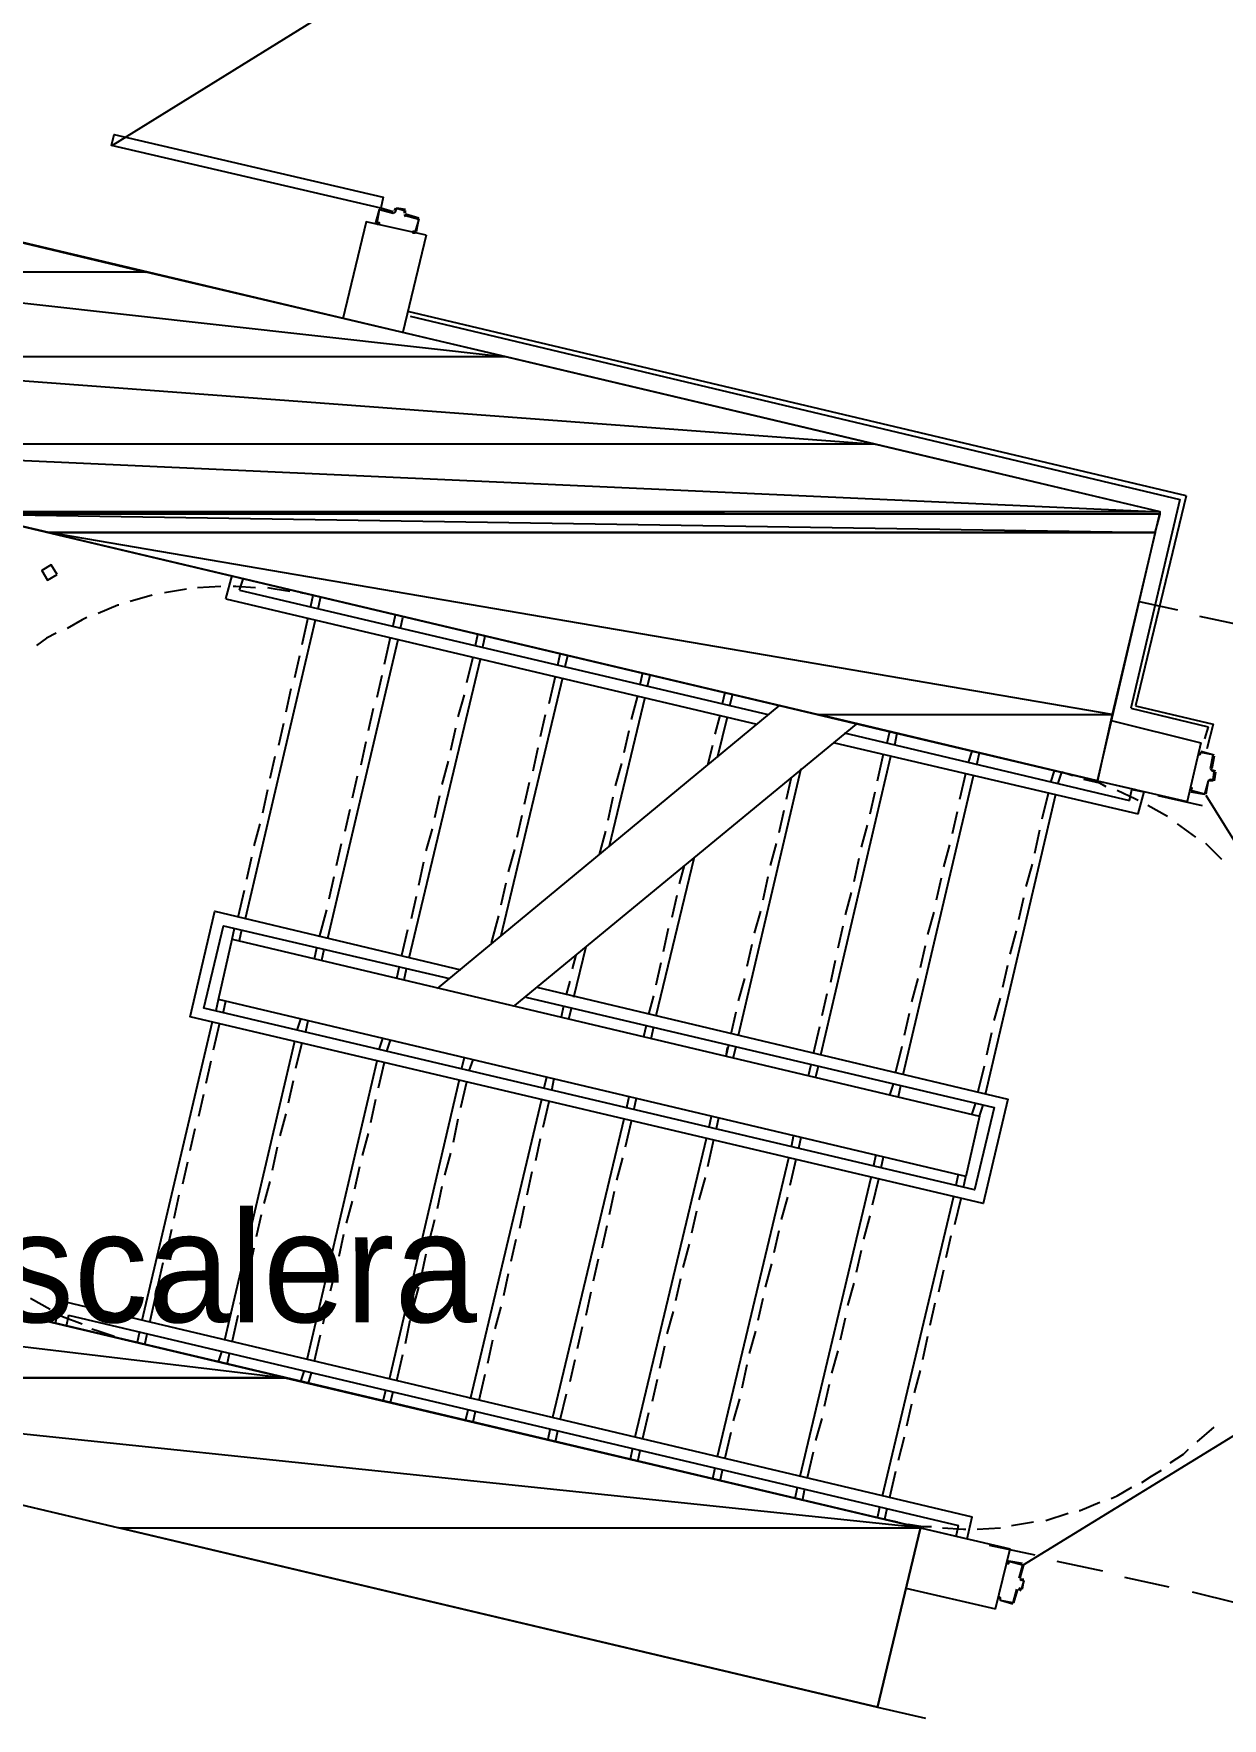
# Model space of a CAD drawing. Header units: feet. Extents: x -84 to 198, y -22 to 181.
# Drawn here: x 34.32 to 47.21, y 117.07 to 135.35 of the extents above; entities that cross this region are included whole.
import ezdxf
from ezdxf.enums import TextEntityAlignment as Align

# ---------------------------------------------------------------- set-up
doc = ezdxf.new("R2010")
doc.units = ezdxf.units.FT
for name, color, linetype in [('A-LINEA', 7, 'CONTINUOUS'), ('A-MURO-CONCRETO', 8, 'CONTINUOUS'), ('A-NOMBRE-ESPACIO', 2, 'CONTINUOUS')]:
    doc.layers.add(name, color=color, linetype=linetype)

msp = doc.modelspace()

# ---------------------------------------------------------------- linework, layer by layer
at = {"layer": 'A-LINEA'}
for p, q in [((38.7789, 136.377), (35.1737, 134.1402)), ((38.2133, 133.4178), (38.08, 133.4578)), ((38.24, 133.4578), (38.2267, 133.4311)), ((38.04, 133.2978), (38.04, 133.2978)), ((38.2133, 133.4311), (38.2133, 133.4311)), ((38.2154, 133.405), (38.2395, 133.4198)), ((38.3333, 133.4311), (38.3333, 133.4311)), ((38.3339, 133.389), (38.3487, 133.365)), ((38.3467, 133.4044), (38.3467, 133.4311)), ((38.5733, 133.1644), (38.32, 132.1111)), ((38.4533, 133.2044), (38.4533, 133.2044)), ((46.8133, 130.3378), (38.3733, 132.3378)), ((46.8133, 130.3378), (46.2667, 128.0578)), ((36.4, 129.2178), (36.4667, 129.4711)), ((36.4, 129.2178), (36.4667, 129.4711)), ((36.5467, 129.3111), (36.5867, 129.4311)), ((36.5467, 129.3111), (36.5867, 129.4311)), ((35.6, 129.2578), (35.36, 129.1911)), ((35.6, 129.2578), (35.36, 129.1911)), ((35.9733, 129.3244), (35.7333, 129.2844)), ((35.9733, 129.3244), (35.7333, 129.2844)), ((36.3467, 129.3511), (36.0933, 129.3378)), ((36.3467, 129.3511), (36.0933, 129.3378)), ((36.5467, 129.3111), (42.28, 127.9644)), ((36.5467, 129.3111), (42.28, 127.9644)), ((37.3467, 129.2578), (37.2133, 129.2844)), ((37.3467, 129.2578), (37.2133, 129.2844)), ((37.32, 129.1378), (37.3467, 129.2578)), ((37.32, 129.1378), (37.3467, 129.2578)), ((36.4, 129.2178), (42.16, 127.8578)), ((36.4, 129.2178), (42.16, 127.8578)), ((37.4, 129.1111), (37.4267, 129.2311)), ((37.4, 129.1111), (37.4267, 129.2311)), ((46.3067, 129.1911), (46.72, 129.0978)), ((46.3067, 129.1911), (46.72, 129.0978)), ((36.6133, 125.7511), (37.3733, 128.9911)), ((36.6133, 125.7511), (37.3733, 128.9911)), ((37.2267, 128.7244), (37.2933, 129.0178)), ((37.2267, 128.7244), (37.2933, 129.0178)), ((38.2133, 128.9244), (38.24, 129.0444)), ((38.2133, 128.9244), (38.24, 129.0444)), ((38.2933, 128.8978), (38.32, 129.0178)), ((38.2933, 128.8978), (38.32, 129.0178)), ((46.96, 129.0311), (47.4533, 128.9244)), ((46.96, 129.0311), (47.4533, 128.9244)), ((37.5067, 125.5378), (38.2667, 128.7778)), ((37.5067, 125.5378), (38.2667, 128.7778)), ((38.12, 128.5111), (38.1867, 128.8044)), ((38.12, 128.5111), (38.1867, 128.8044)), ((39.1067, 128.7111), (39.1333, 128.8311)), ((39.1067, 128.7111), (39.1333, 128.8311)), ((39.1867, 128.6978), (39.2133, 128.8178)), ((39.1867, 128.6978), (39.2133, 128.8178)), ((37.1467, 128.3644), (37.2, 128.6044)), ((37.1467, 128.3644), (37.2, 128.6044)), ((38.3867, 125.3244), (39.16, 128.5644)), ((38.3867, 125.3244), (39.16, 128.5644)), ((39.0133, 128.3111), (39.08, 128.5911)), ((39.0133, 128.3111), (39.08, 128.5911)), ((40, 128.4978), (40.0267, 128.6178)), ((40, 128.4978), (40.0267, 128.6178)), ((40.08, 128.4844), (40.1067, 128.6044)), ((40.08, 128.4844), (40.1067, 128.6044)), ((38.04, 128.1511), (38.0933, 128.3911)), ((38.04, 128.1511), (38.0933, 128.3911)), ((39.3867, 125.5644), (40.0533, 128.3644)), ((39.3867, 125.5644), (40.0533, 128.3644)), ((39.9067, 128.0844), (39.9733, 128.3778)), ((39.9067, 128.0844), (39.9733, 128.3778)), ((40.8933, 128.2844), (40.92, 128.4044)), ((40.8933, 128.2844), (40.92, 128.4044)), ((40.9733, 128.2711), (41, 128.3911)), ((40.9733, 128.2711), (41, 128.3911)), ((37.0533, 127.9911), (37.1067, 128.2444)), ((37.0533, 127.9911), (37.1067, 128.2444)), ((38.92, 127.9378), (38.9867, 128.1778)), ((38.92, 127.9378), (38.9867, 128.1778)), ((40.56, 126.5378), (40.9467, 128.1511)), ((40.56, 126.5378), (40.9467, 128.1511)), ((40.8, 127.9111), (40.8667, 128.1644)), ((40.8, 127.9111), (40.8667, 128.1644)), ((41.7867, 128.0844), (41.8133, 128.2044)), ((41.7867, 128.0844), (41.8133, 128.2044)), ((41.8667, 128.0578), (41.8933, 128.1778)), ((41.8667, 128.0578), (41.8933, 128.1778)), ((37.9467, 127.7911), (38, 128.0311)), ((37.9467, 127.7911), (38, 128.0311)), ((38.6933, 124.9911), (42.4, 128.0578)), ((38.6933, 124.9911), (42.4, 128.0578)), ((39.8133, 127.7244), (39.8667, 127.9644)), ((39.8133, 127.7244), (39.8667, 127.9644)), ((46.2133, 128.0311), (47.0533, 127.8311)), ((36.9733, 127.6311), (37.0267, 127.8711)), ((36.9733, 127.6311), (37.0267, 127.8711)), ((38.84, 127.5778), (38.8933, 127.8178)), ((38.84, 127.5778), (38.8933, 127.8178)), ((39.5333, 124.8044), (43.24, 127.8578)), ((39.5333, 124.8044), (43.24, 127.8578)), ((40.72, 127.5511), (40.7733, 127.7911)), ((40.72, 127.5511), (40.7733, 127.7911)), ((41.7067, 127.7511), (41.76, 127.9511)), ((41.7067, 127.7511), (41.76, 127.9511)), ((41.7333, 127.4978), (41.84, 127.9378)), ((41.7333, 127.4978), (41.84, 127.9378)), ((43.5733, 127.6578), (43.6, 127.7778)), ((43.5733, 127.6578), (43.6, 127.7778)), ((46, 127.8978), (46.9733, 127.6578)), ((46, 127.8978), (46.9733, 127.6578)), ((47.0533, 127.8311), (47.0133, 127.6978)), ((37.8667, 127.4178), (37.92, 127.6711)), ((37.8667, 127.4178), (37.92, 127.6711)), ((39.7333, 127.3511), (39.7867, 127.6044)), ((39.7333, 127.3511), (39.7867, 127.6044)), ((41.6267, 127.4178), (41.68, 127.6311)), ((41.6267, 127.4178), (41.68, 127.6311)), ((43, 127.6578), (46.2933, 126.8844)), ((43, 127.6578), (46.2933, 126.8844)), ((43.1067, 127.7644), (46.2, 127.0311)), ((43.1067, 127.7644), (46.2, 127.0311)), ((43.6533, 127.6311), (43.68, 127.7644)), ((43.6533, 127.6311), (43.68, 127.7644)), ((46.9733, 127.6578), (46.8267, 127.0178)), ((46.9733, 127.6578), (46.8267, 127.0178)), ((36.88, 127.2711), (36.9333, 127.5111)), ((36.88, 127.2711), (36.9333, 127.5111)), ((38.7467, 127.2044), (38.8133, 127.4578)), ((38.7467, 127.2044), (38.8133, 127.4578)), ((40.6267, 127.1911), (40.6933, 127.4311)), ((40.6267, 127.1911), (40.6933, 127.4311)), ((42.8533, 124.2711), (43.6133, 127.5111)), ((42.8533, 124.2711), (43.6133, 127.5111)), ((43.4667, 127.2444), (43.5333, 127.5378)), ((43.4667, 127.2444), (43.5333, 127.5378)), ((44.4533, 127.4444), (44.4933, 127.5644)), ((44.4533, 127.4444), (44.4933, 127.5644)), ((44.5467, 127.4311), (44.5733, 127.5511)), ((44.5467, 127.4311), (44.5733, 127.5511)), ((46.9733, 127.5644), (47.12, 127.5244)), ((46.9733, 127.5644), (47.12, 127.5244)), ((46.9733, 127.5511), (46.9733, 127.5511)), ((46.9733, 127.5511), (46.9733, 127.5511)), ((47.1067, 127.5244), (47.1067, 127.5244)), ((47.1067, 127.5244), (47.1067, 127.5244)), ((37.7733, 127.0578), (37.8267, 127.2978)), ((37.7733, 127.0578), (37.8267, 127.2978)), ((39.64, 126.9911), (39.6933, 127.2311)), ((39.64, 126.9911), (39.6933, 127.2311)), ((41.96, 124.4844), (42.64, 127.3778)), ((41.96, 124.4844), (42.64, 127.3778)), ((42.48, 127.0444), (42.5333, 127.2844)), ((42.48, 127.0444), (42.5333, 127.2844)), ((43.7467, 124.0578), (44.5067, 127.2978)), ((43.7467, 124.0578), (44.5067, 127.2978)), ((44.36, 127.0444), (44.4267, 127.3244)), ((44.36, 127.0444), (44.4267, 127.3244)), ((45.3467, 127.2311), (45.3867, 127.3511)), ((45.3467, 127.2311), (45.3867, 127.3511)), ((45.4267, 127.2178), (45.4667, 127.3378)), ((45.4267, 127.2178), (45.4667, 127.3378)), ((45.5867, 127.2978), (45.4667, 127.3378)), ((45.5867, 127.2978), (45.4667, 127.3378)), ((45.8533, 127.2444), (46.2667, 127.1511)), ((45.8533, 127.2444), (46.8267, 127.0178)), ((45.8533, 127.2444), (46.2667, 127.1511)), ((45.8533, 127.2444), (46.8267, 127.0178)), ((47.0533, 127.2444), (47.0267, 127.0978)), ((47.0533, 127.2444), (47.0267, 127.0978)), ((47.0779, 127.2572), (47.0539, 127.2424)), ((47.0779, 127.2572), (47.0539, 127.2424)), ((47.0805, 127.3757), (47.0954, 127.3516)), ((47.0805, 127.3757), (47.0954, 127.3516)), ((47.0933, 127.3644), (47.1333, 127.3511)), ((47.0933, 127.3644), (47.1333, 127.3511)), ((47.1067, 127.2578), (47.1067, 127.2578)), ((47.1067, 127.2578), (47.1067, 127.2578)), ((47.12, 127.3378), (47.12, 127.3378)), ((47.1333, 127.3378), (47.12, 127.2444)), ((47.12, 127.3378), (47.12, 127.3378)), ((47.1333, 127.3378), (47.12, 127.2444)), ((36.8, 126.8978), (36.8533, 127.1511)), ((36.8, 126.8978), (36.8533, 127.1511)), ((38.6667, 126.8444), (38.72, 127.0844)), ((38.6667, 126.8444), (38.72, 127.0844)), ((40.5467, 126.8178), (40.6, 127.0711)), ((40.5467, 126.8178), (40.6, 127.0711)), ((43.3867, 126.8844), (43.44, 127.1244)), ((43.3867, 126.8844), (43.44, 127.1244)), ((44.64, 123.8444), (45.4, 127.0978)), ((44.64, 123.8444), (45.4, 127.0978)), ((45.2533, 126.8311), (45.32, 127.1111)), ((45.2533, 126.8311), (45.32, 127.1111)), ((46.2, 127.0311), (46.2267, 127.1511)), ((46.2, 127.0311), (46.2267, 127.1511)), ((46.2267, 127.1511), (46.36, 127.1244)), ((46.2267, 127.1511), (46.36, 127.1244)), ((46.2933, 126.8844), (46.36, 127.1244)), ((46.2933, 126.8844), (46.36, 127.1244)), ((46.5067, 127.0844), (46.9867, 126.9778)), ((46.5067, 127.0844), (46.9867, 126.9778)), ((47.0274, 127.09), (49.2642, 123.4848)), ((47.0274, 127.09), (49.2642, 123.4848)), ((37.6933, 126.6978), (37.7467, 126.9378)), ((37.6933, 126.6978), (37.7467, 126.9378)), ((39.56, 126.6311), (39.6133, 126.8711)), ((39.56, 126.6311), (39.6133, 126.8711)), ((42.4, 126.6844), (42.4533, 126.9244)), ((42.4, 126.6844), (42.4533, 126.9244)), ((44.28, 126.6711), (44.3333, 126.9111)), ((44.28, 126.6711), (44.3333, 126.9111)), ((46.6133, 126.8578), (46.4, 126.9778)), ((46.6133, 126.8578), (46.4, 126.9778)), ((36.7067, 126.5378), (36.7733, 126.7778)), ((36.7067, 126.5378), (36.7733, 126.7778)), ((38.5733, 126.4844), (38.64, 126.7244)), ((38.5733, 126.4844), (38.64, 126.7244)), ((40.4533, 126.4444), (40.52, 126.6978)), ((40.4533, 126.4444), (40.52, 126.6978)), ((43.2933, 126.5244), (43.36, 126.7644)), ((43.2933, 126.5244), (43.36, 126.7644)), ((45.1733, 126.4578), (45.2267, 126.7111)), ((45.1733, 126.4578), (45.2267, 126.7111)), ((46.92, 126.6311), (46.72, 126.7778)), ((46.92, 126.6311), (46.72, 126.7778)), ((37.6, 126.3244), (37.6533, 126.5644)), ((37.6, 126.3244), (37.6533, 126.5644)), ((39.4667, 126.2578), (39.5333, 126.4978)), ((39.4667, 126.2578), (39.5333, 126.4978)), ((42.3067, 126.3244), (42.3733, 126.5644)), ((42.3067, 126.3244), (42.3733, 126.5644)), ((44.1867, 126.3111), (44.2533, 126.5511)), ((44.1867, 126.3111), (44.2533, 126.5511)), ((47.2, 126.3911), (47.0267, 126.5644)), ((47.2, 126.3911), (47.0267, 126.5644)), ((36.6267, 126.1778), (36.68, 126.4178)), ((36.6267, 126.1778), (36.68, 126.4178)), ((38.4933, 126.1111), (38.5467, 126.3644)), ((38.4933, 126.1111), (38.5467, 126.3644)), ((41.0667, 124.6978), (41.48, 126.4044)), ((41.0667, 124.6978), (41.48, 126.4044)), ((41.32, 126.1244), (41.3733, 126.3244)), ((41.32, 126.1244), (41.3733, 126.3244)), ((43.2133, 126.1511), (43.2667, 126.4044)), ((43.2133, 126.1511), (43.2667, 126.4044)), ((45.08, 126.0978), (45.1467, 126.3378)), ((45.08, 126.0978), (45.1467, 126.3378)), ((37.52, 125.9644), (37.5733, 126.2044)), ((37.52, 125.9644), (37.5733, 126.2044)), ((39.3867, 125.8978), (39.44, 126.1378)), ((39.3867, 125.8978), (39.44, 126.1378)), ((42.2267, 125.9511), (42.28, 126.2044)), ((42.2267, 125.9511), (42.28, 126.2044)), ((44.1067, 125.9511), (44.16, 126.1911)), ((44.1067, 125.9511), (44.16, 126.1911)), ((36.5333, 125.7644), (36.6, 126.0578)), ((36.5333, 125.7644), (36.6, 126.0578)), ((38.4133, 125.7511), (38.4667, 125.9911)), ((38.4133, 125.7511), (38.4667, 125.9911)), ((41.24, 125.7644), (41.2933, 126.0044)), ((41.24, 125.7644), (41.2933, 126.0044)), ((43.12, 125.7911), (43.1867, 126.0311)), ((43.12, 125.7911), (43.1867, 126.0311)), ((45, 125.7378), (45.0533, 125.9778)), ((45, 125.7378), (45.0533, 125.9778)), ((37.4133, 125.5511), (37.4933, 125.8444)), ((37.4133, 125.5511), (37.4933, 125.8444)), ((39.28, 125.4844), (39.36, 125.7778)), ((39.28, 125.4844), (39.36, 125.7778)), ((42.1333, 125.5911), (42.2, 125.8311)), ((42.1333, 125.5911), (42.2, 125.8311)), ((44.0133, 125.5778), (44.08, 125.8178)), ((44.0133, 125.5778), (44.08, 125.8178)), ((36.4667, 125.5244), (36.4933, 125.6444)), ((36.4667, 125.5244), (36.4933, 125.6444)), ((36.5467, 125.5111), (36.5733, 125.6311)), ((36.5467, 125.5111), (36.5733, 125.6311)), ((38.3067, 125.3511), (38.3733, 125.6311)), ((38.3067, 125.3511), (38.3733, 125.6311)), ((41.1467, 125.3911), (41.2, 125.6444)), ((41.1467, 125.3911), (41.2, 125.6444)), ((43.04, 125.4311), (43.0933, 125.6711)), ((43.04, 125.4311), (43.0933, 125.6711)), ((44.9067, 125.3644), (44.9733, 125.6178)), ((44.9067, 125.3644), (44.9733, 125.6178)), ((37.36, 125.3111), (37.3867, 125.4311)), ((37.36, 125.3111), (37.3867, 125.4311)), ((37.44, 125.2978), (37.4667, 125.4178)), ((37.44, 125.2978), (37.4667, 125.4178)), ((40.1733, 124.8978), (40.3067, 125.4444)), ((40.1733, 124.8978), (40.3067, 125.4444)), ((42.0533, 125.2311), (42.1067, 125.4711)), ((42.0533, 125.2311), (42.1067, 125.4711)), ((43.9333, 125.2178), (43.9867, 125.4578)), ((43.9333, 125.2178), (43.9867, 125.4578)), ((40.16, 125.2044), (40.2, 125.3511)), ((40.16, 125.2044), (40.2, 125.3511)), ((41.0667, 125.0311), (41.12, 125.2711)), ((41.0667, 125.0311), (41.12, 125.2711)), ((42.96, 125.0578), (43.0133, 125.2978)), ((42.96, 125.0578), (43.0133, 125.2978)), ((44.8267, 125.0044), (44.88, 125.2444)), ((44.8267, 125.0044), (44.88, 125.2444)), ((38.2533, 125.0978), (38.28, 125.2178)), ((38.2533, 125.0978), (38.28, 125.2178)), ((38.3333, 125.0844), (38.36, 125.2044)), ((38.3333, 125.0844), (38.36, 125.2044)), ((40.0933, 124.9244), (40.1333, 125.0711)), ((40.0933, 124.9244), (40.1333, 125.0711)), ((41.96, 124.8578), (42.0267, 125.0978)), ((41.96, 124.8578), (42.0267, 125.0978)), ((43.84, 124.8444), (43.9067, 125.0978)), ((43.84, 124.8444), (43.9067, 125.0978)), ((36.2933, 124.7511), (36.32, 124.8711)), ((36.2933, 124.7511), (36.32, 124.8711)), ((36.3733, 124.7378), (36.4, 124.8578)), ((36.3733, 124.7378), (36.4, 124.8578)), ((40.9867, 124.7111), (41.04, 124.9111)), ((40.9867, 124.7111), (41.04, 124.9111)), ((42.8667, 124.6978), (42.92, 124.9378)), ((42.8667, 124.6978), (42.92, 124.9378)), ((44.7333, 124.6444), (44.8, 124.8844)), ((44.7333, 124.6444), (44.8, 124.8844)), ((40.04, 124.6844), (40.0667, 124.8044)), ((40.04, 124.6844), (40.0667, 124.8044)), ((40.12, 124.6578), (40.1467, 124.7778)), ((40.12, 124.6578), (40.1467, 124.7778)), ((41.88, 124.4978), (41.9333, 124.7378)), ((41.88, 124.4978), (41.9333, 124.7378)), ((43.76, 124.4844), (43.8133, 124.7244)), ((43.76, 124.4844), (43.8133, 124.7244)), ((35.4933, 121.3911), (36.2533, 124.6311)), ((35.4933, 121.3911), (36.2533, 124.6311)), ((36.2667, 124.3244), (36.3333, 124.6178)), ((36.2667, 124.3244), (36.3333, 124.6178)), ((37.1733, 124.5378), (37.2133, 124.6578)), ((37.1733, 124.5378), (37.2133, 124.6578)), ((37.2667, 124.5244), (37.2933, 124.6444)), ((37.2667, 124.5244), (37.2933, 124.6444)), ((40.9333, 124.4711), (40.96, 124.5911)), ((40.9333, 124.4711), (40.96, 124.5911)), ((41.0133, 124.4444), (41.04, 124.5778)), ((41.0133, 124.4444), (41.04, 124.5778)), ((42.7733, 124.2844), (42.84, 124.5778)), ((42.7733, 124.2844), (42.84, 124.5778)), ((44.6533, 124.2711), (44.7067, 124.5111)), ((44.6533, 124.2711), (44.7067, 124.5111)), ((36.3867, 121.1778), (37.1467, 124.4178)), ((36.3867, 121.1778), (37.1467, 124.4178)), ((37.16, 124.1244), (37.2267, 124.4044)), ((37.16, 124.1244), (37.2267, 124.4044)), ((38.0667, 124.3378), (38.1067, 124.4578)), ((38.0667, 124.3378), (38.1067, 124.4578)), ((38.1467, 124.3111), (38.1867, 124.4311)), ((38.1467, 124.3111), (38.1867, 124.4311)), ((41.8267, 124.2578), (41.8533, 124.3778)), ((41.8267, 124.2578), (41.8533, 124.3778)), ((41.8267, 124.2578), (41.84, 124.3511)), ((41.8267, 124.2578), (41.84, 124.3511)), ((41.9067, 124.2444), (41.9333, 124.3644)), ((41.9067, 124.2444), (41.9333, 124.3644)), ((43.6667, 124.0844), (43.7333, 124.3644)), ((43.6667, 124.0844), (43.7333, 124.3644)), ((36.1867, 123.9644), (36.24, 124.2044)), ((36.1867, 123.9644), (36.24, 124.2044)), ((37.28, 120.9644), (38.04, 124.2044)), ((37.28, 120.9644), (38.04, 124.2044)), ((38.0533, 123.9111), (38.12, 124.1911)), ((38.0533, 123.9111), (38.12, 124.1911)), ((38.96, 124.1244), (38.9867, 124.2444)), ((38.96, 124.1244), (38.9867, 124.2444)), ((39.04, 124.0978), (39.08, 124.2178)), ((39.04, 124.0978), (39.08, 124.2178)), ((42.72, 124.0444), (42.7467, 124.1644)), ((42.72, 124.0444), (42.7467, 124.1644)), ((42.8, 124.0311), (42.8267, 124.1511)), ((42.8, 124.0311), (42.8267, 124.1511)), ((44.56, 123.8711), (44.6267, 124.1511)), ((44.56, 123.8711), (44.6267, 124.1511)), ((37.08, 123.7511), (37.1333, 123.9911)), ((37.08, 123.7511), (37.1333, 123.9911)), ((38.1733, 120.7511), (38.9333, 124.0044)), ((38.1733, 120.7511), (38.9333, 124.0044)), ((38.9467, 123.6978), (39.0133, 123.9778)), ((38.9467, 123.6978), (39.0133, 123.9778)), ((39.8533, 123.9111), (39.88, 124.0311)), ((39.8533, 123.9111), (39.88, 124.0311)), ((39.9333, 123.8844), (39.96, 124.0178)), ((39.9333, 123.8844), (39.96, 124.0178)), ((43.6, 123.8311), (43.64, 123.9511)), ((43.6, 123.8311), (43.64, 123.9511)), ((36.1067, 123.6044), (36.16, 123.8444)), ((36.1067, 123.6044), (36.16, 123.8444)), ((37.9733, 123.5378), (38.0267, 123.7911)), ((37.9733, 123.5378), (38.0267, 123.7911)), ((39.0533, 120.5378), (39.8267, 123.7911)), ((39.0533, 120.5378), (39.8267, 123.7911)), ((39.84, 123.4844), (39.9067, 123.7644)), ((39.84, 123.4844), (39.9067, 123.7644)), ((40.7467, 123.6978), (40.7733, 123.8178)), ((40.7467, 123.6978), (40.7733, 123.8178)), ((40.8267, 123.6844), (40.8533, 123.8044)), ((40.8267, 123.6844), (40.8533, 123.8044)), ((43.6933, 123.8178), (43.72, 123.9378)), ((43.6933, 123.8178), (43.72, 123.9378)), ((36.9867, 123.3911), (37.0533, 123.6311)), ((36.9867, 123.3911), (37.0533, 123.6311)), ((38.8667, 123.3244), (38.92, 123.5778)), ((38.8667, 123.3244), (38.92, 123.5778)), ((39.9467, 120.3378), (40.72, 123.5778)), ((39.9467, 120.3378), (40.72, 123.5778)), ((41.64, 123.4844), (41.6667, 123.6044)), ((41.64, 123.4844), (41.6667, 123.6044)), ((41.72, 123.4711), (41.7467, 123.5911)), ((41.72, 123.4711), (41.7467, 123.5911)), ((44.4933, 123.6311), (44.5333, 123.7511)), ((44.4933, 123.6311), (44.5333, 123.7511)), ((44.5733, 123.6044), (44.6133, 123.7244)), ((44.5733, 123.6044), (44.6133, 123.7244)), ((36.0133, 123.2311), (36.0667, 123.4711)), ((36.0133, 123.2311), (36.0667, 123.4711)), ((37.88, 123.1778), (37.9467, 123.4178)), ((37.88, 123.1778), (37.9467, 123.4178)), ((40.7333, 123.2711), (40.8, 123.5511)), ((40.7333, 123.2711), (40.8, 123.5511)), ((42.5333, 123.2711), (42.56, 123.4044)), ((42.5333, 123.2711), (42.56, 123.4044)), ((36.9067, 123.0178), (36.96, 123.2711)), ((36.9067, 123.0178), (36.96, 123.2711)), ((39.76, 123.1244), (39.8133, 123.3644)), ((39.76, 123.1244), (39.8133, 123.3644)), ((40.84, 120.1244), (41.6133, 123.3644)), ((40.84, 120.1244), (41.6133, 123.3644)), ((41.6267, 123.0578), (41.6933, 123.3511)), ((41.6267, 123.0578), (41.6933, 123.3511)), ((42.6133, 123.2578), (42.64, 123.3778)), ((42.6133, 123.2578), (42.64, 123.3778)), ((35.9333, 122.8711), (35.9867, 123.1111)), ((35.9333, 122.8711), (35.9867, 123.1111)), ((37.8, 122.8178), (37.8533, 123.0578)), ((37.8, 122.8178), (37.8533, 123.0578)), ((38.7733, 122.9644), (38.84, 123.2044)), ((38.7733, 122.9644), (38.84, 123.2044)), ((40.64, 122.9111), (40.7067, 123.1511)), ((40.64, 122.9111), (40.7067, 123.1511)), ((41.7333, 119.9111), (42.5067, 123.1511)), ((41.7333, 119.9111), (42.5067, 123.1511)), ((42.52, 122.8578), (42.5867, 123.1378)), ((42.52, 122.8578), (42.5867, 123.1378)), ((43.4267, 123.0711), (43.4533, 123.1911)), ((43.4267, 123.0711), (43.4533, 123.1911)), ((43.5067, 123.0444), (43.5333, 123.1644)), ((43.5067, 123.0444), (43.5333, 123.1644)), ((36.8133, 122.6578), (36.88, 122.8978)), ((36.8133, 122.6578), (36.88, 122.8978)), ((38.6933, 122.6044), (38.7467, 122.8444)), ((38.6933, 122.6044), (38.7467, 122.8444)), ((39.6667, 122.7511), (39.72, 123.0044)), ((39.6667, 122.7511), (39.72, 123.0044)), ((41.5333, 122.6978), (41.6, 122.9378)), ((41.5333, 122.6978), (41.6, 122.9378)), ((42.6267, 119.6978), (43.4, 122.9378)), ((42.6267, 119.6978), (43.4, 122.9378)), ((43.4133, 122.6444), (43.48, 122.9244)), ((43.4133, 122.6444), (43.48, 122.9244)), ((44.32, 122.8578), (44.3467, 122.9778)), ((44.32, 122.8578), (44.3467, 122.9778)), ((44.4, 122.8311), (44.4267, 122.9511)), ((44.4, 122.8311), (44.4267, 122.9511)), ((35.84, 122.4978), (35.8933, 122.7511)), ((35.84, 122.4978), (35.8933, 122.7511)), ((37.7067, 122.4444), (37.7733, 122.6844)), ((37.7067, 122.4444), (37.7733, 122.6844)), ((40.56, 122.5378), (40.6133, 122.7911)), ((40.56, 122.5378), (40.6133, 122.7911)), ((42.4267, 122.4844), (42.4933, 122.7244)), ((42.4267, 122.4844), (42.4933, 122.7244)), ((43.52, 119.4844), (44.2933, 122.7378)), ((43.52, 119.4844), (44.2933, 122.7378)), ((44.3067, 122.4311), (44.3733, 122.7111)), ((44.3067, 122.4311), (44.3733, 122.7111)), ((36.7333, 122.2978), (36.7867, 122.5378)), ((36.7333, 122.2978), (36.7867, 122.5378)), ((38.6, 122.2311), (38.6667, 122.4844)), ((38.6, 122.2311), (38.6667, 122.4844)), ((39.5867, 122.3911), (39.64, 122.6311)), ((39.5867, 122.3911), (39.64, 122.6311)), ((41.4533, 122.3378), (41.5067, 122.5778)), ((41.4533, 122.3378), (41.5067, 122.5778)), ((43.32, 122.2711), (43.3867, 122.5244)), ((43.32, 122.2711), (43.3867, 122.5244)), ((35.76, 122.1378), (35.8133, 122.3778)), ((35.76, 122.1378), (35.8133, 122.3778)), ((37.6267, 122.0844), (37.68, 122.3244)), ((37.6267, 122.0844), (37.68, 122.3244)), ((40.48, 122.1778), (40.5333, 122.4178)), ((40.48, 122.1778), (40.5333, 122.4178)), ((42.3467, 122.1244), (42.4, 122.3644)), ((42.3467, 122.1244), (42.4, 122.3644)), ((44.2133, 122.0711), (44.2667, 122.3111)), ((44.2133, 122.0711), (44.2667, 122.3111)), ((36.6533, 121.9244), (36.7067, 122.1778)), ((36.6533, 121.9244), (36.7067, 122.1778)), ((38.52, 121.8711), (38.5733, 122.1111)), ((38.52, 121.8711), (38.5733, 122.1111)), ((39.4933, 122.0311), (39.5467, 122.2711)), ((39.4933, 122.0311), (39.5467, 122.2711)), ((41.36, 121.9644), (41.4267, 122.2178)), ((41.36, 121.9644), (41.4267, 122.2178)), ((43.24, 121.9111), (43.2933, 122.1511)), ((43.24, 121.9111), (43.2933, 122.1511)), ((35.6667, 121.7778), (35.72, 122.0178)), ((35.6667, 121.7778), (35.72, 122.0178)), ((37.5333, 121.7111), (37.6, 121.9644)), ((37.5333, 121.7111), (37.6, 121.9644)), ((40.3867, 121.8178), (40.44, 122.0578)), ((40.3867, 121.8178), (40.44, 122.0578)), ((42.2533, 121.7511), (42.32, 122.0044)), ((42.2533, 121.7511), (42.32, 122.0044)), ((44.1333, 121.6978), (44.1867, 121.9378)), ((44.1333, 121.6978), (44.1867, 121.9378)), ((36.56, 121.5644), (36.6133, 121.8044)), ((36.56, 121.5644), (36.6133, 121.8044)), ((38.4267, 121.5111), (38.4933, 121.7511)), ((38.4267, 121.5111), (38.4933, 121.7511)), ((39.4133, 121.6578), (39.4667, 121.8978)), ((39.4133, 121.6578), (39.4667, 121.8978)), ((41.28, 121.6044), (41.3333, 121.8444)), ((41.28, 121.6044), (41.3333, 121.8444)), ((43.1467, 121.5511), (43.2133, 121.7911)), ((43.1467, 121.5511), (43.2133, 121.7911)), ((34.28, 121.6311), (34.4933, 121.5111)), ((34.28, 121.6311), (34.4933, 121.5111)), ((34.6, 121.6044), (34.5467, 121.3511)), ((34.6, 121.6044), (34.5467, 121.3511)), ((34.6, 121.6044), (44.4933, 119.2578)), ((34.6, 121.6044), (44.4933, 119.2578)), ((35.5733, 121.3644), (35.64, 121.6578)), ((35.5733, 121.3644), (35.64, 121.6578)), ((37.4533, 121.3511), (37.5067, 121.5911)), ((37.4533, 121.3511), (37.5067, 121.5911)), ((40.3067, 121.4444), (40.36, 121.6978)), ((40.3067, 121.4444), (40.36, 121.6978)), ((42.1733, 121.3911), (42.2267, 121.6311)), ((42.1733, 121.3911), (42.2267, 121.6311)), ((44.04, 121.3378), (44.0933, 121.5778)), ((44.04, 121.3378), (44.0933, 121.5778)), ((34.6933, 121.4444), (34.6667, 121.3244)), ((34.6933, 121.4444), (34.6667, 121.3244)), ((34.6933, 121.4444), (44.3467, 119.1644)), ((34.6933, 121.4444), (44.3467, 119.1644)), ((36.4667, 121.1511), (36.5333, 121.4444)), ((36.4667, 121.1511), (36.5333, 121.4444)), ((38.3467, 121.1378), (38.4, 121.3911)), ((38.3467, 121.1378), (38.4, 121.3911)), ((39.32, 121.2978), (39.3867, 121.5378)), ((39.32, 121.2978), (39.3867, 121.5378)), ((41.1867, 121.2444), (41.2533, 121.4844)), ((41.1867, 121.2444), (41.2533, 121.4844)), ((43.0667, 121.1778), (43.12, 121.4178)), ((43.0667, 121.1778), (43.12, 121.4178)), ((35.44, 121.1511), (35.4667, 121.2711)), ((35.44, 121.1511), (35.4667, 121.2711)), ((35.52, 121.1244), (35.5467, 121.2444)), ((35.52, 121.1244), (35.5467, 121.2444)), ((37.36, 120.9511), (37.4267, 121.2311)), ((37.36, 120.9511), (37.4267, 121.2311)), ((40.2133, 121.0844), (40.2667, 121.3244)), ((40.2133, 121.0844), (40.2667, 121.3244)), ((42.08, 121.0311), (42.1467, 121.2711)), ((42.08, 121.0311), (42.1467, 121.2711)), ((43.96, 120.9644), (44.0133, 121.2178)), ((43.96, 120.9644), (44.0133, 121.2178)), ((35.3067, 121.1778), (35.44, 121.1511)), ((35.3067, 121.1778), (35.44, 121.1511)), ((36.32, 120.9378), (36.36, 121.0578)), ((36.32, 120.9378), (36.36, 121.0578)), ((36.4133, 120.9111), (36.44, 121.0311)), ((36.4133, 120.9111), (36.44, 121.0311)), ((38.2533, 120.7378), (38.32, 121.0178)), ((38.2533, 120.7378), (38.32, 121.0178)), ((39.24, 120.9244), (39.2933, 121.1778)), ((39.24, 120.9244), (39.2933, 121.1778)), ((41.1067, 120.8711), (41.16, 121.1111)), ((41.1067, 120.8711), (41.16, 121.1111)), ((42.9733, 120.8178), (43.04, 121.0578)), ((42.9733, 120.8178), (43.04, 121.0578)), ((37.2133, 120.7244), (37.2533, 120.8444)), ((37.2133, 120.7244), (37.2533, 120.8444)), ((37.2933, 120.6978), (37.3333, 120.8311)), ((37.2933, 120.6978), (37.3333, 120.8311)), ((40.1333, 120.7244), (40.1867, 120.9644)), ((40.1333, 120.7244), (40.1867, 120.9644)), ((42, 120.6578), (42.0533, 120.9111)), ((42, 120.6578), (42.0533, 120.9111)), ((43.8667, 120.6044), (43.9333, 120.8444)), ((43.8667, 120.6044), (43.9333, 120.8444)), ((48.6558, 120.9507), (45.0408, 118.73)), ((48.6558, 120.9507), (45.0408, 118.73)), ((39.1467, 120.5244), (39.2133, 120.8044)), ((39.1467, 120.5244), (39.2133, 120.8044)), ((41.0267, 120.5111), (41.08, 120.7511)), ((41.0267, 120.5111), (41.08, 120.7511)), ((42.8933, 120.4578), (42.9467, 120.6978)), ((42.8933, 120.4578), (42.9467, 120.6978)), ((38.1067, 120.5111), (38.1333, 120.6311)), ((38.1067, 120.5111), (38.1333, 120.6311)), ((38.1867, 120.4978), (38.2133, 120.6178)), ((38.1867, 120.4978), (38.2133, 120.6178)), ((40.0267, 120.3111), (40.0933, 120.5911)), ((40.0267, 120.3111), (40.0933, 120.5911)), ((41.9067, 120.2978), (41.9733, 120.5378)), ((41.9067, 120.2978), (41.9733, 120.5378)), ((43.7867, 120.2444), (43.84, 120.4844)), ((43.7867, 120.2444), (43.84, 120.4844)), ((39, 120.2978), (39.0267, 120.4178)), ((39, 120.2978), (39.0267, 120.4178)), ((39.08, 120.2844), (39.1067, 120.4044)), ((39.08, 120.2844), (39.1067, 120.4044)), ((40.92, 120.0978), (40.9867, 120.3911)), ((40.92, 120.0978), (40.9867, 120.3911)), ((42.8, 120.0844), (42.8667, 120.3244)), ((42.8, 120.0844), (42.8667, 120.3244)), ((39.8933, 120.0844), (39.92, 120.2178)), ((39.8933, 120.0844), (39.92, 120.2178)), ((39.9733, 120.0711), (40, 120.1911)), ((39.9733, 120.0711), (40, 120.1911)), ((41.8133, 119.8978), (41.88, 120.1778)), ((41.8133, 119.8978), (41.88, 120.1778)), ((43.6933, 119.8711), (43.76, 120.1244)), ((43.6933, 119.8711), (43.76, 120.1244)), ((46.9333, 120.0711), (47.12, 120.2311)), ((46.9333, 120.0711), (47.12, 120.2311)), ((40.7867, 119.8844), (40.8133, 120.0044)), ((40.7867, 119.8844), (40.8133, 120.0044)), ((40.8667, 119.8578), (40.8933, 119.9778)), ((40.8667, 119.8578), (40.8933, 119.9778)), ((42.7067, 119.6844), (42.7733, 119.9644)), ((42.7067, 119.6844), (42.7733, 119.9644)), ((41.68, 119.6711), (41.7067, 119.7911)), ((41.68, 119.6711), (41.7067, 119.7911)), ((41.76, 119.6444), (41.7867, 119.7644)), ((41.76, 119.6444), (41.7867, 119.7644)), ((43.6, 119.4711), (43.6667, 119.7511)), ((43.6, 119.4711), (43.6667, 119.7511)), ((42.5733, 119.4578), (42.6, 119.5778)), ((42.5733, 119.4578), (42.6, 119.5778)), ((42.6533, 119.4311), (42.68, 119.5644)), ((42.6533, 119.4311), (42.68, 119.5644)), ((43.4667, 119.2444), (43.4933, 119.3644)), ((43.4667, 119.2444), (43.4933, 119.3644)), ((43.5467, 119.2311), (43.5733, 119.3511)), ((43.5467, 119.2311), (43.5733, 119.3511)), ((43.5467, 119.2311), (43.68, 119.2044)), ((43.5467, 119.2311), (43.68, 119.2044)), ((44.44, 119.0178), (44.4933, 119.2578)), ((44.44, 119.0178), (44.4933, 119.2578)), ((44.92, 119.1644), (45.16, 119.2044)), ((44.92, 119.1644), (45.16, 119.2044)), ((45.2933, 119.2178), (45.5333, 119.2978)), ((45.2933, 119.2178), (45.5333, 119.2978)), ((43.9333, 119.1378), (44.9067, 118.9111)), ((43.9333, 119.1378), (44.44, 119.0178)), ((43.9333, 119.1378), (44.9067, 118.9111)), ((43.9333, 119.1378), (44.44, 119.0178)), ((44.32, 119.0444), (44.3467, 119.1644)), ((44.32, 119.0444), (44.3467, 119.1644)), ((44.5467, 119.1244), (44.8, 119.1378)), ((44.5467, 119.1244), (44.8, 119.1378)), ((44.68, 118.9511), (45.1733, 118.8444)), ((44.68, 118.9511), (45.1733, 118.8444)), ((44.7467, 118.2578), (44.9067, 118.9111)), ((44.7467, 118.2578), (44.9067, 118.9111)), ((45.0133, 118.5911), (45.0533, 118.7378)), ((45.0133, 118.5911), (45.0533, 118.7378)), ((45.04, 118.7378), (45.04, 118.7378)), ((45.04, 118.7378), (45.04, 118.7378)), ((45.4133, 118.7778), (45.9067, 118.6711)), ((45.4133, 118.7778), (45.9067, 118.6711)), ((43.7733, 118.4844), (44.7467, 118.2578)), ((43.7733, 118.4844), (44.7467, 118.2578)), ((44.9979, 118.4706), (44.9739, 118.4557)), ((44.9979, 118.4706), (44.9739, 118.4557)), ((45, 118.4711), (45.0267, 118.4578)), ((45, 118.4711), (45.0267, 118.4578)), ((45.0139, 118.589), (45.0287, 118.565)), ((45.0139, 118.589), (45.0287, 118.565)), ((45.0267, 118.5911), (45.0267, 118.5911)), ((45.0267, 118.5911), (45.0267, 118.5911)), ((45.0533, 118.5778), (45.0267, 118.5778)), ((45.0533, 118.5778), (45.0267, 118.5778)), ((45.0267, 118.4711), (45.0267, 118.4711)), ((45.0267, 118.4711), (45.0267, 118.4711)), ((46.1467, 118.6044), (46.6267, 118.4978)), ((46.1467, 118.6044), (46.6267, 118.4978)), ((44.9333, 118.3244), (44.9333, 118.3244)), ((44.9333, 118.3244), (44.9333, 118.3244)), ((46.88, 118.4444), (47.36, 118.3244)), ((46.88, 118.4444), (47.36, 118.3244)), ((43.4667, 117.1911), (43.9867, 117.0711)), ((43.4667, 117.1911), (43.9867, 117.0711))]:
    msp.add_line(p, q, dxfattribs=at)
for points in [[(38.08, 133.4578), (35.16, 134.1378), (35.1867, 134.2578), (38.1067, 133.5778), (38.08, 133.4578)], [(43.4667, 117.1911), (43.9333, 119.1378), (31.7067, 122.0311), (33.6267, 130.1378), (45.8533, 127.2444), (46.5333, 130.1644), (31.72, 133.6711)], [(43.4667, 117.1911), (43.9333, 119.1378), (31.7067, 122.0311), (33.6267, 130.1378), (45.8533, 127.2444), (46.5333, 130.1644), (31.72, 133.6711)], [(38.0267, 133.2978), (38.0667, 133.4444), (38.0667, 133.4444)], [(38.04, 133.2844), (38.0667, 133.2844), (38.0667, 133.2978), (38.04, 133.2978), (38.0667, 133.4444), (38.2133, 133.4044)], [(38.24, 133.4178), (38.2533, 133.4578), (38.3333, 133.4311), (38.3333, 133.4044)], [(38.3467, 133.4444), (38.2533, 133.4578), (38.2533, 133.4578)], [(38.5733, 133.1644), (37.92, 133.3111), (37.6667, 132.2578)], [(38.4933, 133.3511), (38.3467, 133.3911), (38.3467, 133.3911)], [(38.3467, 133.3778), (38.4933, 133.3378), (38.4533, 133.2044), (38.4267, 133.2044), (38.4267, 133.1911), (38.4533, 133.1911)], [(38.4667, 133.2044), (38.4933, 133.3378), (38.4933, 133.3378)], [(38.4, 132.2844), (46.7467, 130.2978), (46.2133, 128.0311)], [(34.571, 129.4845), (34.5066, 129.5888), (34.4023, 129.5244), (34.4667, 129.4201), (34.571, 129.4845)], [(34.571, 129.4845), (34.5066, 129.5888), (34.4023, 129.5244), (34.4667, 129.4201), (34.571, 129.4845)], [(36.72, 129.3378), (36.5067, 129.3511), (36.48, 129.3511)], [(36.72, 129.3378), (36.5067, 129.3511), (36.48, 129.3511)], [(37.0933, 129.2978), (36.9333, 129.3244), (36.8533, 129.3378)], [(37.0933, 129.2978), (36.9333, 129.3244), (36.8533, 129.3378)], [(35.24, 129.1511), (35.2267, 129.1511), (35.0133, 129.0578)], [(35.24, 129.1511), (35.2267, 129.1511), (35.0133, 129.0578)], [(34.8933, 129.0178), (34.84, 128.9911), (34.68, 128.8978)], [(34.8933, 129.0178), (34.84, 128.9911), (34.68, 128.8978)], [(34.56, 128.8444), (34.4533, 128.7911), (34.3467, 128.7111)], [(34.56, 128.8444), (34.4533, 128.7911), (34.3467, 128.7111)], [(46.2667, 128.0578), (47.1067, 127.8578), (47.04, 127.5911)], [(47.08, 127.3778), (47.1067, 127.5244), (46.9733, 127.5511), (46.96, 127.5244), (46.96, 127.5511)], [(47.08, 127.3778), (47.1067, 127.5244), (46.9733, 127.5511), (46.96, 127.5244), (46.96, 127.5511)], [(47.12, 127.5111), (47.0933, 127.3778), (47.0933, 127.3778)], [(47.12, 127.5111), (47.0933, 127.3778), (47.0933, 127.3778)], [(45.9467, 127.1778), (45.88, 127.2178), (45.7067, 127.2578)], [(45.9467, 127.1778), (45.88, 127.2178), (45.7067, 127.2578)], [(47.0533, 127.2444), (47.0133, 127.0978), (46.8667, 127.1378), (46.88, 127.1644), (46.8667, 127.1644), (46.8667, 127.1378), (46.8667, 127.1378)], [(47.0533, 127.2444), (47.0133, 127.0978), (46.8667, 127.1378), (46.88, 127.1644), (46.8667, 127.1644), (46.8667, 127.1378), (46.8667, 127.1378)], [(47.1067, 127.2444), (47.0667, 127.2444), (47.0667, 127.2444)], [(47.1067, 127.2444), (47.0667, 127.2444), (47.0667, 127.2444)], [(47.08, 127.2578), (47.1067, 127.2578), (47.12, 127.3378), (47.0933, 127.3511)], [(47.08, 127.2578), (47.1067, 127.2578), (47.12, 127.3378), (47.0933, 127.3511)], [(46.2933, 127.0311), (46.2667, 127.0444), (46.0667, 127.1378)], [(46.2933, 127.0311), (46.2667, 127.0444), (46.0667, 127.1378)], [(46.8667, 127.1244), (47.0133, 127.0978), (47.0133, 127.0978)], [(46.8667, 127.1244), (47.0133, 127.0978), (47.0133, 127.0978)], [(39.7733, 125.0044), (44.88, 123.7911), (44.6133, 122.6578), (36.0133, 124.6844), (36.28, 125.8311), (38.9467, 125.1911)], [(39.7733, 125.0044), (44.88, 123.7911), (44.6133, 122.6578), (36.0133, 124.6844), (36.28, 125.8311), (38.9467, 125.1911)], [(39.6533, 124.8978), (44.7333, 123.6978), (44.52, 122.8044), (36.16, 124.7778), (36.3733, 125.6711), (38.8267, 125.0978)], [(39.6533, 124.8978), (44.7333, 123.6978), (44.52, 122.8044), (36.16, 124.7778), (36.3733, 125.6711), (38.8267, 125.0978)], [(36.32, 124.8711), (36.4667, 125.5244), (44.5733, 123.6044), (44.4267, 122.9511), (36.32, 124.8711)], [(36.32, 124.8711), (36.4667, 125.5244), (44.5733, 123.6044), (44.4267, 122.9511), (36.32, 124.8711)], [(34.6, 121.4444), (34.6267, 121.4311), (34.84, 121.3511)], [(34.6, 121.4444), (34.6267, 121.4311), (34.84, 121.3511)], [(34.9467, 121.2978), (35.0267, 121.2711), (35.1867, 121.2178)], [(34.9467, 121.2978), (35.0267, 121.2711), (35.1867, 121.2178)], [(28.36, 120.7644), (43.4667, 117.1911), (43.9333, 119.1378)], [(28.36, 120.7644), (43.4667, 117.1911), (43.9333, 119.1378)], [(46.64, 119.8444), (46.7867, 119.9378), (46.84, 119.9911)], [(46.64, 119.8444), (46.7867, 119.9378), (46.84, 119.9911)], [(46.3333, 119.6311), (46.44, 119.6978), (46.5467, 119.7644)], [(46.3333, 119.6311), (46.44, 119.6978), (46.5467, 119.7644)], [(46, 119.4578), (46.0667, 119.4844), (46.2267, 119.5778)], [(46, 119.4578), (46.0667, 119.4844), (46.2267, 119.5778)], [(45.6533, 119.3244), (45.6667, 119.3244), (45.88, 119.4178)], [(45.6533, 119.3244), (45.6667, 119.3244), (45.88, 119.4178)], [(43.8, 119.1778), (43.96, 119.1511), (44.0533, 119.1511)], [(43.8, 119.1778), (43.96, 119.1511), (44.0533, 119.1511)], [(44.1733, 119.1378), (44.4, 119.1244), (44.4267, 119.1244)], [(44.1733, 119.1378), (44.4, 119.1244), (44.4267, 119.1244)], [(44.88, 118.7778), (44.88, 118.7511), (44.8933, 118.7511), (44.8933, 118.7778), (45.04, 118.7378), (45, 118.5911)], [(44.88, 118.7778), (44.88, 118.7511), (44.8933, 118.7511), (44.8933, 118.7778), (45.04, 118.7378), (45, 118.5911)], [(45.04, 118.7511), (44.8933, 118.7778), (44.8933, 118.7778)], [(45.04, 118.7511), (44.8933, 118.7778), (44.8933, 118.7778)], [(44.9733, 118.4711), (44.9333, 118.3244), (44.8, 118.3511), (44.8, 118.3778), (44.7867, 118.3911), (44.7867, 118.3644)], [(44.9733, 118.4711), (44.9333, 118.3244), (44.8, 118.3511), (44.8, 118.3778), (44.7867, 118.3911), (44.7867, 118.3644)], [(44.9467, 118.3244), (44.9867, 118.4578), (44.9867, 118.4578)], [(44.9467, 118.3244), (44.9867, 118.4578), (44.9867, 118.4578)], [(45.0133, 118.5778), (45.0533, 118.5644), (45.0267, 118.4711), (45, 118.4844)], [(45.0133, 118.5778), (45.0533, 118.5644), (45.0267, 118.4711), (45, 118.4844)], [(45.04, 118.4711), (45.0533, 118.5644), (45.0533, 118.5644)], [(45.04, 118.4711), (45.0533, 118.5644), (45.0533, 118.5644)], [(44.9333, 118.3111), (44.8, 118.3511), (44.8, 118.3511)], [(44.9333, 118.3111), (44.8, 118.3511), (44.8, 118.3511)]]:
    msp.add_lwpolyline(points, dxfattribs=at)
at = {"layer": 'A-MURO-CONCRETO'}
for points in [[(31.72, 133.6711), (35.5333, 132.7644), (31.2, 132.7644), (31.72, 133.6711), (31.72, 133.6711)], [(31.72, 133.6711), (35.5333, 132.7644), (31.2, 132.7644), (31.72, 133.6711), (31.72, 133.6711)], [(31.2, 132.7644), (39.44, 131.8444), (30.72, 131.8444), (31.2, 132.7644), (31.2, 132.7644)], [(31.2, 132.7644), (39.44, 131.8444), (30.72, 131.8444), (31.2, 132.7644), (31.2, 132.7644)], [(35.5333, 132.7644), (31.2, 132.7644), (39.44, 131.8444), (35.5333, 132.7644)], [(35.5333, 132.7644), (31.2, 132.7644), (39.44, 131.8444), (35.5333, 132.7644)], [(30.72, 131.8444), (43.44, 130.8978), (30.2933, 130.8978), (30.72, 131.8444), (30.72, 131.8444)], [(30.72, 131.8444), (43.44, 130.8978), (30.2933, 130.8978), (30.72, 131.8444), (30.72, 131.8444)], [(39.44, 131.8444), (30.72, 131.8444), (43.44, 130.8978), (39.44, 131.8444)], [(39.44, 131.8444), (30.72, 131.8444), (43.44, 130.8978), (39.44, 131.8444)], [(30.2933, 130.8978), (46.5333, 130.1644), (29.9867, 130.1644), (30.2933, 130.8978), (30.2933, 130.8978)], [(30.2933, 130.8978), (46.5333, 130.1644), (29.9867, 130.1644), (30.2933, 130.8978), (30.2933, 130.8978)], [(43.44, 130.8978), (30.2933, 130.8978), (46.5333, 130.1644), (43.44, 130.8978)], [(43.44, 130.8978), (30.2933, 130.8978), (46.5333, 130.1644), (43.44, 130.8978)], [(46.5333, 130.1644), (29.9867, 130.1644), (46.5333, 130.1378), (46.5333, 130.1644)], [(29.9867, 130.1644), (46.5333, 130.1378), (29.9867, 130.1378), (29.9867, 130.1644), (29.9867, 130.1644)], [(46.5333, 130.1644), (29.9867, 130.1644), (46.5333, 130.1378), (46.5333, 130.1644)], [(29.9867, 130.1644), (46.5333, 130.1378), (29.9867, 130.1378), (29.9867, 130.1644), (29.9867, 130.1644)], [(46.5333, 130.1378), (33.6267, 130.1378), (46.48, 129.9378), (46.5333, 130.1378)], [(33.6267, 130.1378), (46.48, 129.9378), (34.48, 129.9378), (33.6267, 130.1378), (33.6267, 130.1378)], [(46.5333, 130.1378), (33.6267, 130.1378), (46.48, 129.9378), (46.5333, 130.1378)], [(33.6267, 130.1378), (46.48, 129.9378), (34.48, 129.9378), (33.6267, 130.1378), (33.6267, 130.1378)], [(34.48, 129.9378), (42.8267, 127.9644), (46.0133, 127.9644), (34.48, 129.9378)], [(34.48, 129.9378), (46.48, 129.9378), (46.0133, 127.9644), (34.48, 129.9378), (34.48, 129.9378)], [(34.48, 129.9378), (42.8267, 127.9644), (46.0133, 127.9644), (34.48, 129.9378)], [(34.48, 129.9378), (46.48, 129.9378), (46.0133, 127.9644), (34.48, 129.9378), (34.48, 129.9378)], [(42.8267, 127.9644), (46.0133, 127.9644), (45.8533, 127.2444), (42.8267, 127.9644), (42.8267, 127.9644)], [(42.8267, 127.9644), (46.0133, 127.9644), (45.8533, 127.2444), (42.8267, 127.9644), (42.8267, 127.9644)], [(32.6533, 121.8044), (28.3467, 121.8044), (37.04, 120.7644), (32.6533, 121.8044)], [(28.3467, 121.8044), (37.04, 120.7644), (28.36, 120.7644), (28.3467, 121.8044), (28.3467, 121.8044)], [(32.6533, 121.8044), (28.3467, 121.8044), (37.04, 120.7644), (32.6533, 121.8044)], [(28.3467, 121.8044), (37.04, 120.7644), (28.36, 120.7644), (28.3467, 121.8044), (28.3467, 121.8044)], [(28.36, 120.7644), (35.24, 119.1378), (43.9333, 119.1378), (28.36, 120.7644)], [(28.36, 120.7644), (37.04, 120.7644), (43.9333, 119.1378), (28.36, 120.7644), (28.36, 120.7644)], [(28.36, 120.7644), (35.24, 119.1378), (43.9333, 119.1378), (28.36, 120.7644)], [(28.36, 120.7644), (37.04, 120.7644), (43.9333, 119.1378), (28.36, 120.7644), (28.36, 120.7644)], [(35.24, 119.1378), (43.9333, 119.1378), (43.4667, 117.1911), (35.24, 119.1378), (35.24, 119.1378)], [(35.24, 119.1378), (43.9333, 119.1378), (43.4667, 117.1911), (35.24, 119.1378), (35.24, 119.1378)]]:
    msp.add_lwpolyline(points, dxfattribs=at)

# ---------------------------------------------------------------- texts
at = {"layer": 'A-NOMBRE-ESPACIO'}
msp.add_text('Escalera', height=1.2, dxfattribs=at).set_placement((36, 121.3689), align=Align.CENTER)

doc.saveas('drawing.dxf')
